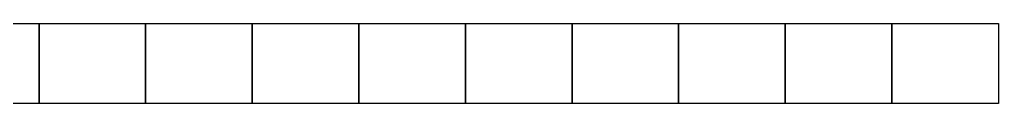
# Model space of a CAD drawing. Header units: inches. Extents: x -21 to 1517, y -4 to 60.
# Drawn here: x 743 to 1517, y -4 to 60 of the extents above; entities that cross this region are included whole.
import ezdxf

# ---------------------------------------------------------------- set-up
doc = ezdxf.new("R2010")
doc.units = ezdxf.units.IN
doc.header["$MEASUREMENT"] = 0

msp = doc.modelspace()

# ---------------------------------------------------------------- linework, layer by layer
at = {"layer": 'Defpoints', "ltscale": 0.5}
for points in [[(674.4, 59.5), (758.7, 59.5), (758.7, -3.75), (674.4, -3.75)], [(758.7, 59.5), (843, 59.5), (843, -3.75), (758.7, -3.75)], [(843, 59.5), (927.3, 59.5), (927.3, -3.75), (843, -3.75)], [(927.3, 59.5), (1011.6, 59.5), (1011.6, -3.75), (927.3, -3.75)], [(1011.6, 59.5), (1095.9, 59.5), (1095.9, -3.75), (1011.6, -3.75)], [(1095.9, 59.5), (1180.2, 59.5), (1180.2, -3.75), (1095.9, -3.75)], [(1180.2, 59.5), (1264.5, 59.5), (1264.5, -3.75), (1180.2, -3.75)], [(1264.5, 59.5), (1348.8, 59.5), (1348.8, -3.75), (1264.5, -3.75)], [(1348.8, 59.5), (1433.1, 59.5), (1433.1, -3.75), (1348.8, -3.75)], [(1433.1, 59.5), (1517.4, 59.5), (1517.4, -3.75), (1433.1, -3.75)]]:
    msp.add_lwpolyline(points, close=True, dxfattribs=at)

doc.saveas('drawing.dxf')
